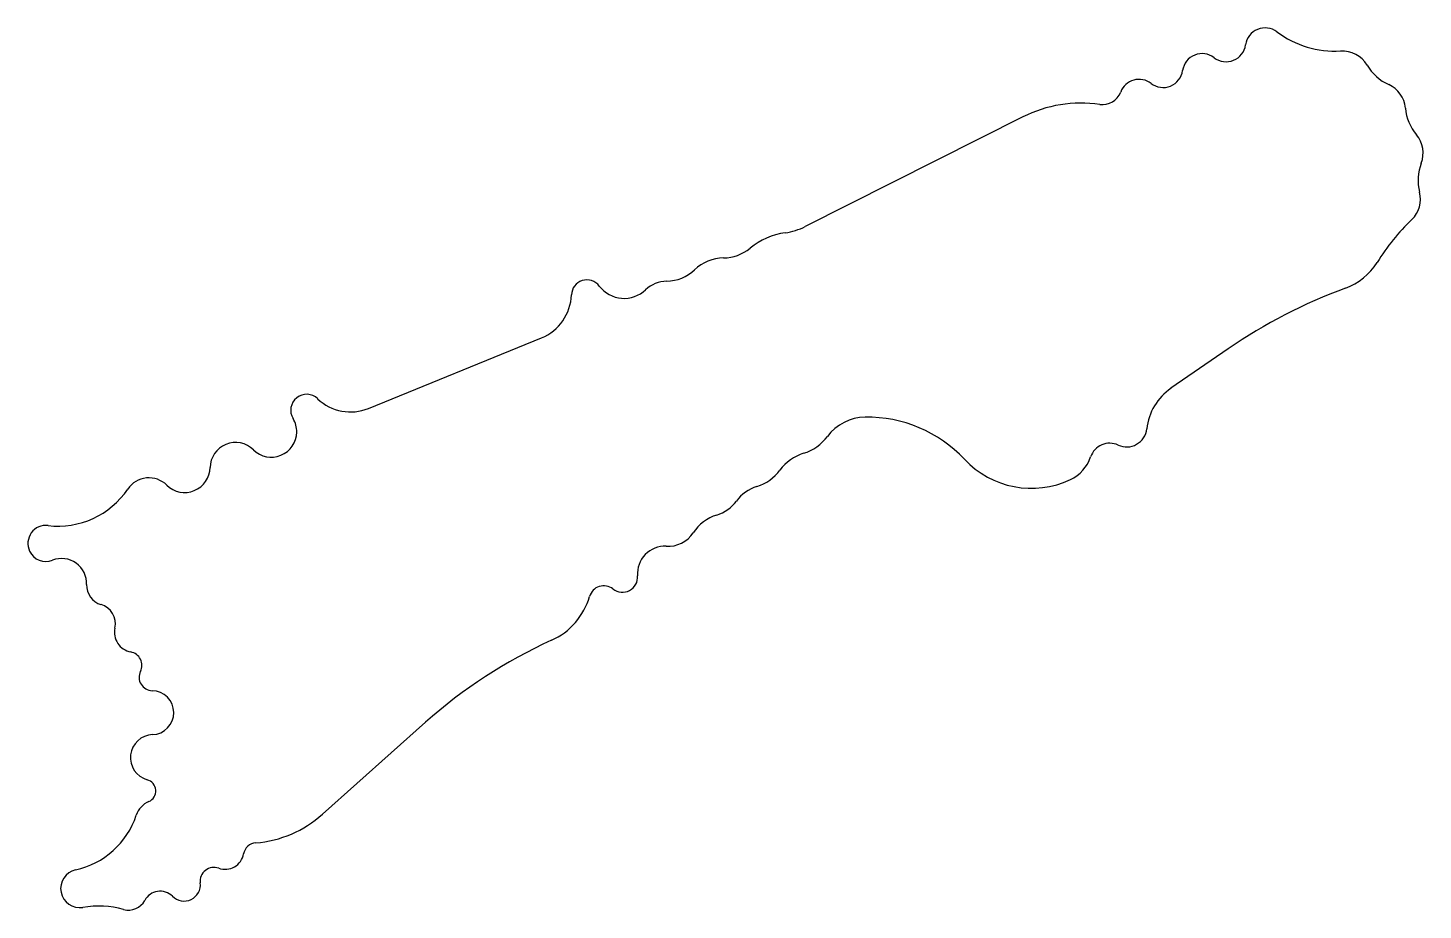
# Model space of a CAD drawing. Extents: x 519 to 4618, y -2783 to -191.
import ezdxf

# ---------------------------------------------------------------- set-up
doc = ezdxf.new("R2010")
doc.units = 0
doc.layers.add('MODELSKETCH_VISIBLE', color=7, linetype='CONTINUOUS')

msp = doc.modelspace()

# ---------------------------------------------------------------- linework, layer by layer
at = {"layer": 'MODELSKETCH_VISIBLE'}
for p, q in [((3442.7, -452.4), (2803.3, -774.5)), ((1520.2, -1308.9), (2028.1, -1101.5)), ((4045.9, -1133.9), (3877.7, -1249.9)), ((1687.5, -2231.3), (1384.3, -2501.5))]:
    msp.add_line(p, q, dxfattribs=at)
for centre, radius, start, end in [((4154.3, -248.7), 57.9, 53.1906, 171.9269), ((4359.7, 25.7), 284.8, 233.1906, 273.207), ((4039.7, -232.4), 57.9, 232.4847, 351.9269), ((3969.2, -324.3), 57.9, 52.4847, 171.9269), ((4380.4, -343.9), 85.3, 30.6073, 93.207), ((3854.5, -308), 57.9, 232.4847, 351.9269), ((4575.4, -228.5), 141.2, 210.6073, 245.753), ((3784, -399.9), 57.9, 52.4847, 159.1793), ((4483.1, -433.5), 83.6, 4.8717, 65.753), ((3676.4, -359), 57.2, 261.8173, 339.1793), ((3614, -792.7), 381, 81.8173, 116.7329), ((4706.8, -414.4), 141, 184.8717, 220.0323), ((4534.9, -558.8), 83.6, 339.1516, 40.0323), ((4744.7, -638.7), 141, 159.1516, 194.3123), ((4527.8, -694.1), 82.9, 314.033, 14.3123), ((2718.5, -606.1), 188.5, 277.7762, 296.7329), ((5044.4, -1228.5), 660.4, 134.033, 148.1448), ((2771.7, -995.7), 204.7, 97.7762, 129.5886), ((2561, -741), 125.9, 270.8524, 309.5886), ((2394, -812.9), 122.1, 270.8524, 313.5591), ((2564.7, -992.5), 125.7, 90.8524, 133.5591), ((4326.9, -782.7), 184.3, 290.0872, 328.1448), ((2161.7, -976.8), 45.6, 37.2073, 178.0399), ((2397.2, -1026.6), 91.6, 90.8524, 133.5591), ((1974.6, -970.4), 141.6, 292.2058, 358.0399), ((2271, -893.9), 91.6, 217.2073, 313.5591), ((4917.1, -2396.4), 1533.9, 110.0872, 124.6045), ((1338.2, -1314.2), 46.8, 46.2736, 211.306), ((3972.7, -1387.5), 167.2, 124.6045, 173.6563), ((1467.3, -1179.3), 140, 226.2736, 292.2058), ((1234.3, -1377.4), 74.8, 359.056, 31.306), ((2981.4, -1476.3), 141.7, 90.913, 143.0363), ((2985.3, -1726), 391.4, 43.1725, 90.913), ((1234.3, -1377.4), 74.8, 225.3556, 359.056), ((2755, -1306), 141.6, 287.8356, 323.0363), ((3747.3, -1362.5), 59.6, 245.3027, 353.6563), ((1129.3, -1483.8), 74.8, 45.3556, 179.056), ((3697.7, -1470.3), 59.1, 65.3027, 161.3801), ((2841.5, -1574.9), 141, 107.8356, 143.0363), ((3467.7, -1273.5), 270, 223.1725, 295.1208), ((3534.2, -1415.2), 113.4, 295.1208, 341.3801), ((874.7, -1587.7), 74.8, 45.3556, 145.9785), ((979.7, -1481.3), 74.8, 225.3556, 359.056), ((2619.3, -1407.7), 137.1, 287.8356, 323.0363), ((607.8, -1407.6), 247.2, 263.1807, 325.9785), ((2699, -1655.4), 123.1, 107.8356, 143.0363), ((2507.8, -1511.5), 116.2, 287.8356, 323.0363), ((2583.9, -1748.1), 132.3, 107.8356, 146.1596), ((572.1, -1705.6), 53, 83.1807, 205.0088), ((2399.5, -1624.4), 89.8, 266.9259, 326.1596), ((2390.4, -1794.1), 80.1, 86.9259, 184.754), ((572.2, -1705.6), 53.1, 205.0088, 291.2413), ((618.1, -1823.6), 73.6, 357.664, 111.2413), ((2265.9, -1804.4), 44.8, 231.5095, 4.754), ((750.2, -1829), 58.6, 177.664, 253.8691), ((2211.1, -1873.4), 43.3, 51.5095, 163.7929), ((717.7, -1941.5), 58.5, 347.399, 73.8691), ((1973.3, -1804.3), 204.3, 294.39, 343.7929), ((831.8, -1967), 58.5, 167.399, 259.5619), ((2663.1, -3325.6), 1466.1, 114.39, 131.7176), ((814, -2063.9), 40, 333.8721, 79.5619), ((885.3, -2098.9), 39.5, 153.8721, 268.793), ((883.1, -2202.9), 64.6, 271.9718, 88.793), ((887.7, -2335), 67.5, 91.9718, 254.6688), ((860.8, -2433), 34.1, 293.5743, 74.6688), ((901.4, -2525.8), 67.3, 113.5743, 161.4058), ((605.8, -2426.4), 244.6, 282.6217, 341.4058), ((1161, -2251.1), 335.6, 274.7355, 311.7176), ((1098.3, -2607.8), 55.4, 250.4173, 349.4177), ((1192, -2625.3), 40, 94.7355, 169.4177), ((1066.1, -2698.4), 40.8, 70.4173, 186.6103), ((671.5, -2719.8), 56.1, 102.6217, 279.2405), ((977.8, -2708.6), 48.1, 224.8915, 6.6103), ((907.5, -2778.6), 51.1, 44.8915, 151.7532), ((726.4, -3057.5), 286.1, 74.9849, 99.2405), ((814.6, -2728.7), 54.4, 254.9849, 331.7532)]:
    msp.add_arc(centre, radius, start, end, dxfattribs=at)

doc.saveas('drawing.dxf')
